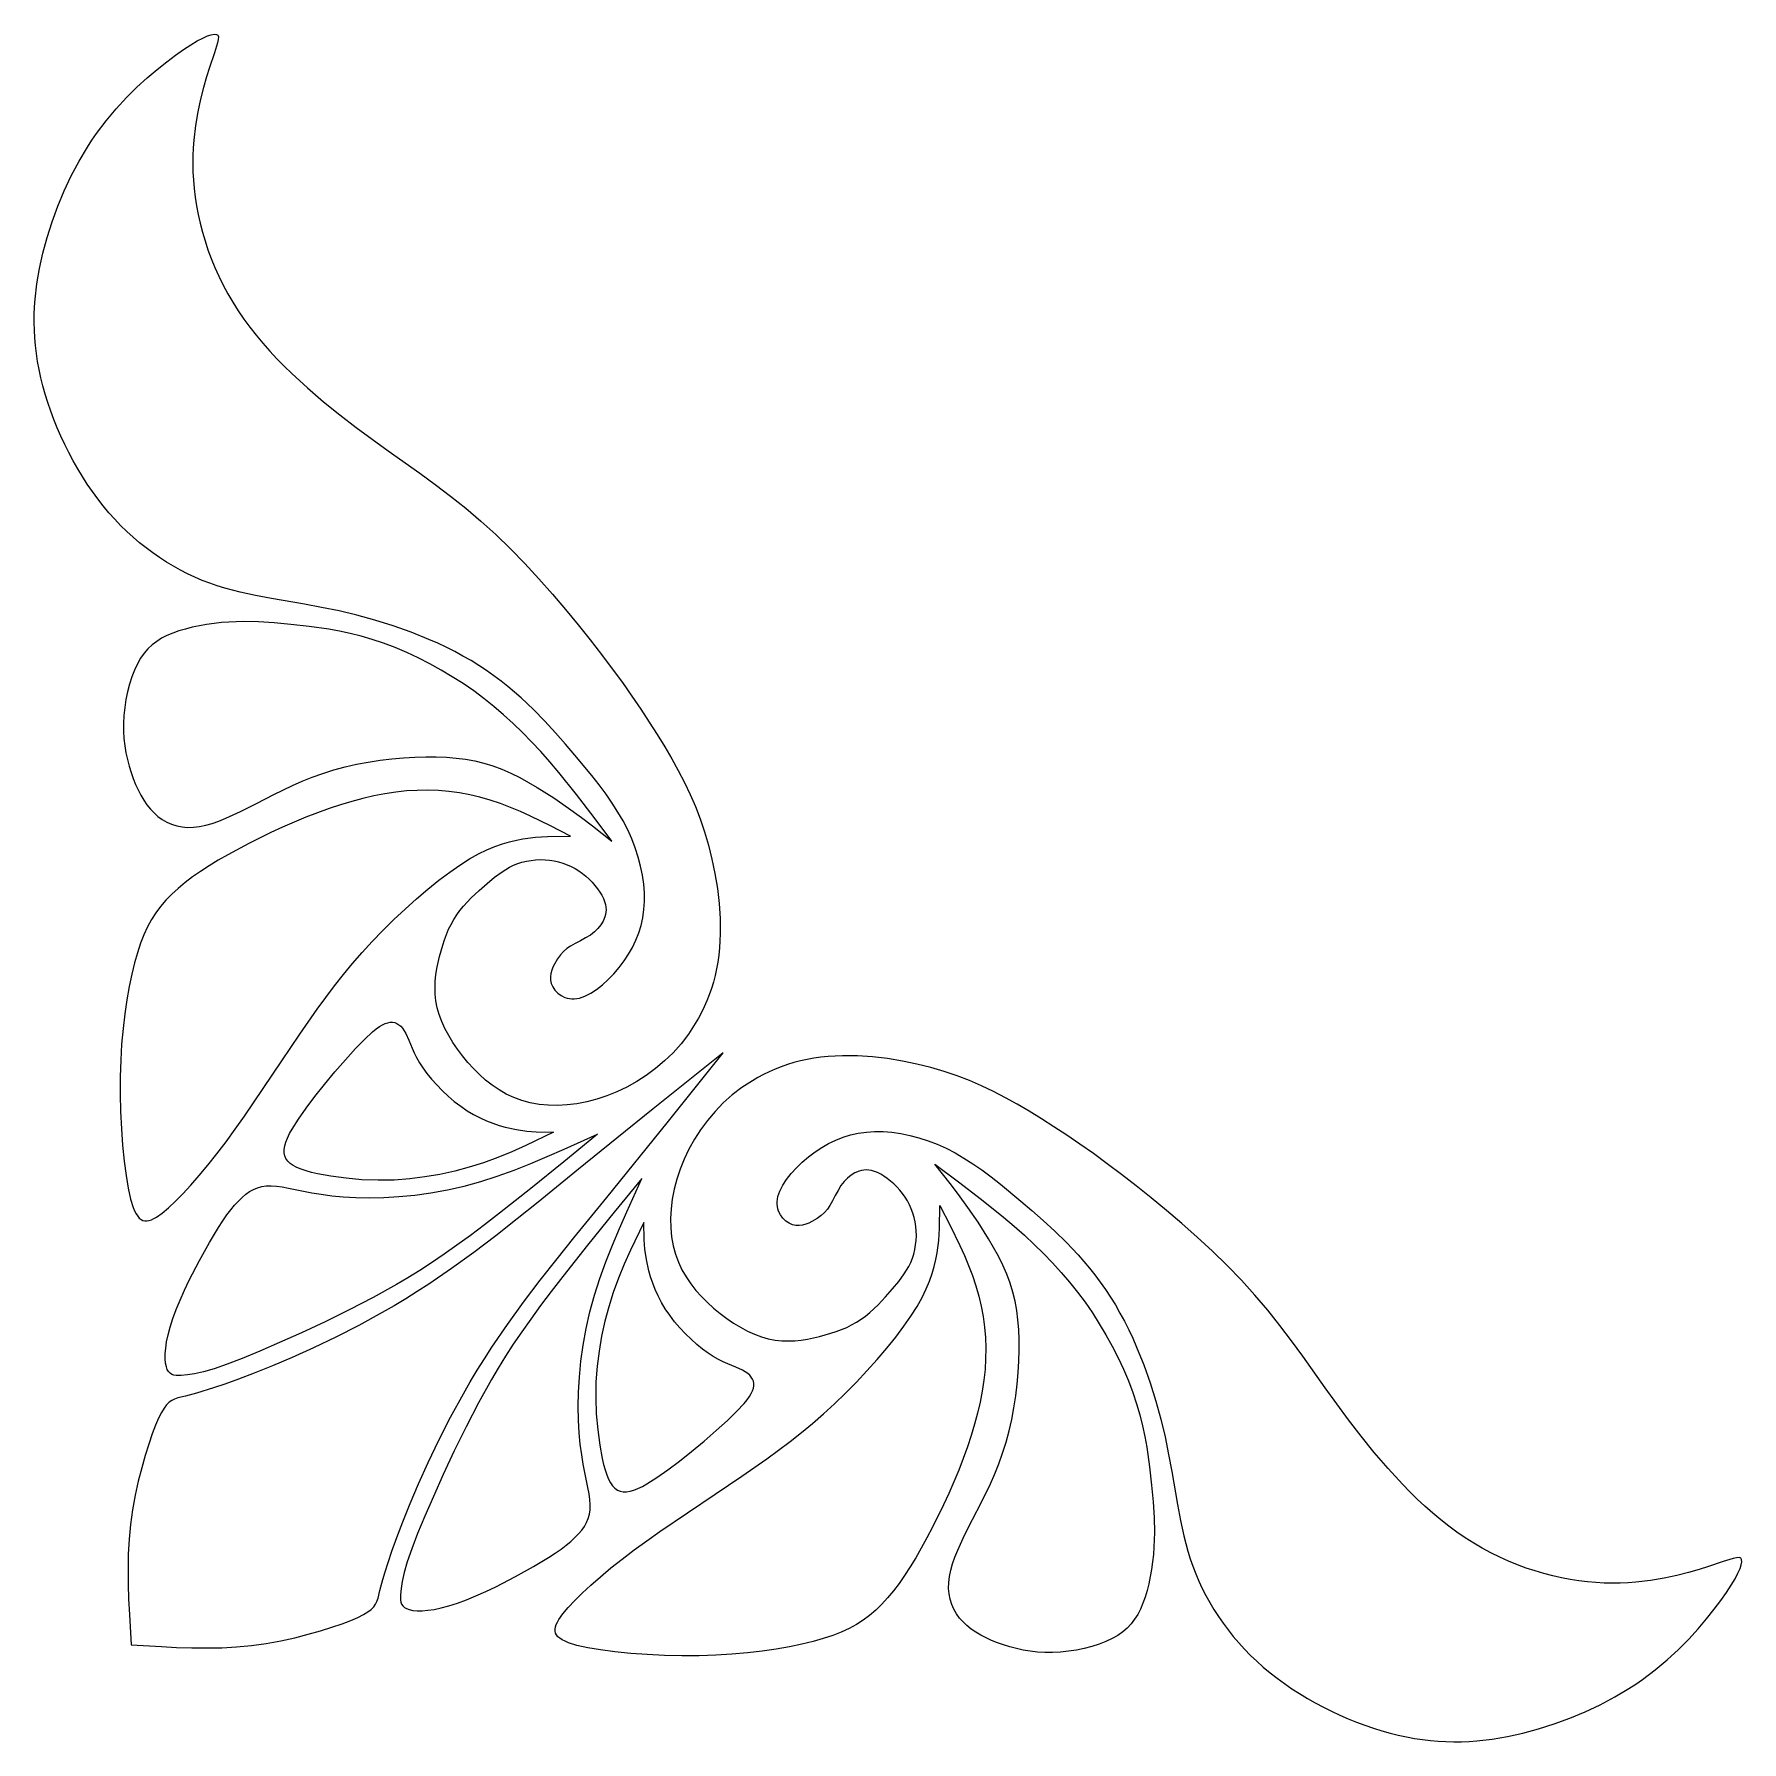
# Model space of a CAD drawing. Extents: x 9.5 to 67.1, y 9.5 to 67.1.
import ezdxf

# ---------------------------------------------------------------- set-up
doc = ezdxf.new("R2010")
doc.units = 0
doc.layers.add('LAYER_1', color=18, linetype='CONTINUOUS')

msp = doc.modelspace()

# ---------------------------------------------------------------- linework, layer by layer
at = {"layer": 'LAYER_1'}
for points in [[(27.751, 42.781), (27.437, 43.151), (27.1, 43.534), (26.738, 43.925), (26.35, 44.319), (25.935, 44.709), (25.492, 45.089), (25.259, 45.274), (25.019, 45.455), (24.77, 45.63), (24.514, 45.8), (24.25, 45.962), (23.978, 46.118), (23.699, 46.268), (23.415, 46.411), (23.125, 46.548), (22.83, 46.678), (22.231, 46.919), (21.622, 47.135), (21.01, 47.327), (20.401, 47.494), (19.8, 47.637), (19.212, 47.758), (18.638, 47.862), (17.529, 48.053), (16.991, 48.154), (16.465, 48.27), (15.949, 48.406), (15.694, 48.485), (15.442, 48.572), (15.192, 48.668), (14.944, 48.773), (14.699, 48.887), (14.457, 49.01), (14.217, 49.141), (13.982, 49.282), (13.749, 49.432), (13.521, 49.591), (13.296, 49.758), (13.076, 49.934), (12.86, 50.119), (12.649, 50.313), (12.442, 50.516), (12.241, 50.727), (12.045, 50.947), (11.854, 51.175), (11.67, 51.412), (11.491, 51.657), (11.318, 51.909), (11.152, 52.167), (10.993, 52.431), (10.841, 52.7), (10.696, 52.973), (10.558, 53.249), (10.428, 53.528), (10.306, 53.809), (10.192, 54.091), (10.087, 54.374), (9.99, 54.657), (9.902, 54.938), (9.824, 55.218), (9.754, 55.495), (9.694, 55.77), (9.644, 56.041), (9.603, 56.31), (9.571, 56.576), (9.547, 56.84), (9.533, 57.103), (9.527, 57.364), (9.529, 57.624), (9.539, 57.883), (9.557, 58.141), (9.616, 58.657), (9.704, 59.175), (9.82, 59.695), (9.962, 60.22), (10.13, 60.747), (10.322, 61.272), (10.538, 61.79), (10.778, 62.299), (11.04, 62.794), (11.325, 63.27), (11.475, 63.501), (11.63, 63.726), (11.955, 64.156), (12.295, 64.559), (12.642, 64.935), (12.992, 65.282), (13.339, 65.6), (13.675, 65.887), (13.995, 66.143), (14.293, 66.367), (14.564, 66.558), (14.807, 66.716), (15.022, 66.844), (15.208, 66.942), (15.366, 67.013), (15.496, 67.056), (15.598, 67.073), (15.671, 67.067), (15.698, 67.055), (15.717, 67.036), (15.73, 67.012), (15.737, 66.98), (15.733, 66.895), (15.708, 66.779), (15.601, 66.442), (15.436, 65.946), (15.338, 65.632), (15.235, 65.277), (15.135, 64.883), (15.043, 64.453), (14.965, 63.99), (14.907, 63.497), (14.888, 63.241), (14.876, 62.978), (14.873, 62.709), (14.878, 62.435), (14.893, 62.156), (14.919, 61.872), (14.954, 61.584), (14.999, 61.293), (15.055, 60.999), (15.121, 60.703), (15.198, 60.405), (15.286, 60.107), (15.385, 59.808), (15.495, 59.509), (15.616, 59.211), (15.749, 58.914), (15.894, 58.62), (16.05, 58.328), (16.218, 58.039), (16.399, 57.754), (16.591, 57.473), (16.795, 57.197), (17.01, 56.925), (17.234, 56.657), (17.468, 56.394), (17.709, 56.136), (17.957, 55.883), (18.212, 55.634), (18.737, 55.151), (19.277, 54.688), (19.825, 54.244), (20.374, 53.822), (21.458, 53.031), (22.52, 52.275), (23.043, 51.894), (23.56, 51.503), (24.073, 51.096), (24.58, 50.666), (25.081, 50.21), (25.576, 49.73), (26.06, 49.233), (26.533, 48.722), (26.993, 48.205), (27.436, 47.686), (27.861, 47.17), (28.265, 46.664), (28.648, 46.17), (29.009, 45.69), (29.349, 45.224), (29.67, 44.769), (29.972, 44.326), (30.256, 43.894), (30.524, 43.472), (30.775, 43.06), (31.012, 42.655), (31.234, 42.256), (31.441, 41.857), (31.633, 41.456), (31.81, 41.048), (31.972, 40.629), (32.12, 40.197), (32.252, 39.746), (32.369, 39.274), (32.469, 38.786), (32.549, 38.286), (32.607, 37.78), (32.64, 37.274), (32.645, 36.772), (32.637, 36.524), (32.621, 36.28), (32.596, 36.039), (32.564, 35.803), (32.522, 35.572), (32.473, 35.346), (32.415, 35.125), (32.349, 34.909), (32.276, 34.699), (32.196, 34.494), (32.108, 34.295), (32.014, 34.101), (31.914, 33.912), (31.807, 33.729), (31.694, 33.552), (31.576, 33.38), (31.325, 33.054), (31.055, 32.751), (30.768, 32.472), (30.467, 32.216), (30.154, 31.984), (29.832, 31.776), (29.502, 31.592), (29.167, 31.431), (28.829, 31.294), (28.49, 31.182), (28.152, 31.093), (27.818, 31.029), (27.489, 30.988), (27.165, 30.971), (26.849, 30.978), (26.543, 31.008), (26.247, 31.061), (25.963, 31.138), (25.693, 31.238), (25.436, 31.358), (25.192, 31.498), (24.96, 31.656), (24.74, 31.829), (24.531, 32.016), (24.331, 32.214), (24.142, 32.423), (23.963, 32.64), (23.794, 32.864), (23.638, 33.093), (23.496, 33.326), (23.371, 33.561), (23.263, 33.797), (23.175, 34.033), (23.109, 34.266), (23.064, 34.496), (23.041, 34.722), (23.035, 34.944), (23.045, 35.162), (23.068, 35.376), (23.102, 35.585), (23.191, 35.989), (23.297, 36.372), (23.357, 36.556), (23.422, 36.735), (23.495, 36.908), (23.576, 37.075), (23.665, 37.238), (23.765, 37.394), (23.874, 37.545), (23.993, 37.691), (24.249, 37.965), (24.519, 38.218), (24.787, 38.45), (25.043, 38.66), (25.294, 38.846), (25.42, 38.927), (25.55, 39.001), (25.683, 39.066), (25.821, 39.122), (25.966, 39.169), (26.116, 39.205), (26.27, 39.232), (26.426, 39.249), (26.584, 39.256), (26.742, 39.252), (26.898, 39.239), (27.052, 39.215), (27.201, 39.182), (27.347, 39.138), (27.487, 39.085), (27.624, 39.023), (27.755, 38.953), (27.881, 38.875), (28.002, 38.789), (28.118, 38.696), (28.228, 38.596), (28.331, 38.492), (28.426, 38.384), (28.513, 38.273), (28.59, 38.163), (28.656, 38.053), (28.711, 37.946), (28.752, 37.843), (28.78, 37.745), (28.796, 37.652), (28.8, 37.565), (28.795, 37.482), (28.78, 37.403), (28.758, 37.327), (28.698, 37.187), (28.62, 37.056), (28.525, 36.935), (28.41, 36.822), (28.271, 36.716), (28.108, 36.617), (27.933, 36.522), (27.76, 36.431), (27.604, 36.344), (27.474, 36.257), (27.364, 36.163), (27.264, 36.05), (27.164, 35.909), (27.058, 35.734), (27.01, 35.636), (26.969, 35.531), (26.94, 35.422), (26.925, 35.31), (26.928, 35.196), (26.953, 35.081), (27.002, 34.967), (27.075, 34.859), (27.169, 34.761), (27.283, 34.677), (27.415, 34.614), (27.487, 34.591), (27.563, 34.575), (27.643, 34.567), (27.726, 34.566), (27.812, 34.574), (27.902, 34.591), (27.994, 34.618), (28.088, 34.654), (28.282, 34.752), (28.48, 34.881), (28.679, 35.037), (28.874, 35.215), (29.063, 35.411), (29.243, 35.621), (29.408, 35.841), (29.558, 36.067), (29.69, 36.3), (29.804, 36.539), (29.9, 36.785), (29.977, 37.039), (30.035, 37.3), (30.074, 37.57), (30.092, 37.848), (30.09, 38.135), (30.068, 38.43), (30.026, 38.731), (29.964, 39.036), (29.883, 39.342), (29.784, 39.65), (29.665, 39.956), (29.529, 40.26), (29.374, 40.559), (29.201, 40.858), (29.009, 41.157), (28.798, 41.461), (28.567, 41.772), (28.316, 42.094)], [(28.998, 39.882), (28.403, 40.671), (27.806, 41.446), (27.205, 42.192), (26.902, 42.55), (26.598, 42.896), (26.291, 43.227), (25.981, 43.544), (25.666, 43.848), (25.346, 44.14), (25.019, 44.419), (24.683, 44.686), (24.339, 44.942), (23.983, 45.187), (23.617, 45.421), (23.241, 45.645), (22.858, 45.855), (22.47, 46.052), (22.08, 46.234), (21.69, 46.399), (21.302, 46.547), (20.919, 46.677), (20.542, 46.787), (20.173, 46.88), (19.812, 46.957), (19.462, 47.021), (18.794, 47.116), (18.176, 47.183), (17.611, 47.233), (17.087, 47.267), (16.585, 47.278), (16.09, 47.262), (15.839, 47.243), (15.589, 47.216), (15.339, 47.18), (15.094, 47.137), (14.854, 47.087), (14.623, 47.028), (14.403, 46.962), (14.195, 46.888), (14.001, 46.805), (13.822, 46.714), (13.656, 46.611), (13.503, 46.494), (13.362, 46.362), (13.232, 46.214), (13.114, 46.046), (13.005, 45.857), (12.907, 45.646), (12.818, 45.416), (12.74, 45.171), (12.674, 44.914), (12.62, 44.65), (12.579, 44.381), (12.551, 44.113), (12.538, 43.847), (12.539, 43.588), (12.554, 43.337), (12.581, 43.093), (12.62, 42.856), (12.669, 42.627), (12.727, 42.406), (12.793, 42.193), (12.866, 41.988), (12.944, 41.791), (13.029, 41.603), (13.121, 41.425), (13.22, 41.258), (13.327, 41.102), (13.442, 40.958), (13.566, 40.828), (13.7, 40.711), (13.843, 40.609), (13.996, 40.522), (14.158, 40.451), (14.33, 40.397), (14.509, 40.362), (14.698, 40.344), (14.893, 40.346), (15.097, 40.369), (15.308, 40.412), (15.526, 40.474), (15.753, 40.554), (15.988, 40.649), (16.485, 40.88), (17.022, 41.151), (17.602, 41.448), (18.227, 41.75), (18.557, 41.895), (18.899, 42.034), (19.254, 42.163), (19.622, 42.28), (20.002, 42.382), (20.392, 42.47), (20.787, 42.544), (21.185, 42.604), (21.581, 42.651), (21.972, 42.685), (22.354, 42.707), (22.723, 42.718), (23.077, 42.717), (23.417, 42.704), (23.746, 42.678), (24.065, 42.637), (24.376, 42.58), (24.682, 42.506), (24.986, 42.414), (25.288, 42.302), (25.59, 42.17), (25.892, 42.022), (26.19, 41.86), (26.481, 41.689), (27.036, 41.335), (27.535, 40.99), (27.967, 40.678), (28.342, 40.396)], [(27.603, 40.045), (26.93, 40.391), (26.256, 40.721), (25.917, 40.873), (25.578, 41.016), (25.237, 41.146), (24.894, 41.26), (24.55, 41.359), (24.203, 41.44), (23.855, 41.504), (23.504, 41.551), (23.151, 41.581), (22.796, 41.595), (22.438, 41.591), (22.078, 41.569), (21.714, 41.531), (21.348, 41.476), (20.978, 41.406), (20.605, 41.32), (20.229, 41.219), (19.848, 41.105), (19.464, 40.977), (19.076, 40.837), (18.683, 40.684), (18.289, 40.522), (17.897, 40.35), (17.508, 40.172), (16.756, 39.801), (16.054, 39.423), (15.729, 39.235), (15.422, 39.048), (15.134, 38.86), (14.864, 38.672), (14.613, 38.481), (14.38, 38.288), (14.165, 38.091), (13.968, 37.889), (13.789, 37.682), (13.627, 37.465), (13.479, 37.236), (13.345, 36.991), (13.222, 36.725), (13.11, 36.436), (13.005, 36.12), (12.907, 35.773), (12.814, 35.392), (12.728, 34.978), (12.649, 34.534), (12.58, 34.062), (12.522, 33.564), (12.475, 33.042), (12.443, 32.498), (12.426, 31.934), (12.425, 31.354), (12.439, 30.768), (12.467, 30.189), (12.509, 29.629), (12.562, 29.1), (12.625, 28.614), (12.698, 28.183), (12.778, 27.819), (12.866, 27.532), (12.913, 27.416), (12.962, 27.319), (13.015, 27.24), (13.07, 27.177), (13.128, 27.13), (13.19, 27.1), (13.255, 27.084), (13.325, 27.083), (13.398, 27.096), (13.477, 27.122), (13.56, 27.161), (13.647, 27.212), (13.839, 27.348), (14.053, 27.527), (14.288, 27.744), (14.541, 27.999), (14.81, 28.288), (15.092, 28.609), (15.385, 28.96), (15.686, 29.339), (15.994, 29.744), (16.305, 30.171), (16.619, 30.616), (17.247, 31.539), (17.87, 32.472), (18.477, 33.375), (19.062, 34.216), (19.353, 34.615), (19.647, 35.004), (19.948, 35.384), (20.258, 35.758), (20.581, 36.129), (20.92, 36.498), (21.276, 36.867), (21.647, 37.233), (22.027, 37.59), (22.411, 37.933), (22.792, 38.258), (23.167, 38.56), (23.53, 38.834), (23.875, 39.075), (24.199, 39.279), (24.502, 39.45), (24.786, 39.589), (25.054, 39.702), (25.308, 39.791), (25.548, 39.861), (25.778, 39.914), (26, 39.955), (26.424, 40.009), (26.828, 40.036)], [(27.03, 30.072), (26.093, 29.62), (25.622, 29.408), (25.148, 29.213), (24.67, 29.04), (24.187, 28.888), (23.698, 28.758), (23.202, 28.65), (22.697, 28.562), (22.183, 28.498), (21.658, 28.459), (21.391, 28.451), (21.121, 28.45), (20.574, 28.471), (20.036, 28.519), (19.529, 28.587), (19.073, 28.672), (18.871, 28.718), (18.688, 28.768), (18.524, 28.822), (18.38, 28.881), (18.256, 28.945), (18.153, 29.016), (18.07, 29.094), (18.009, 29.18), (17.97, 29.274), (17.951, 29.376), (17.952, 29.488), (17.972, 29.608), (18.01, 29.737), (18.064, 29.875), (18.135, 30.022), (18.22, 30.177), (18.431, 30.514), (18.689, 30.881), (18.986, 31.272), (19.313, 31.681), (19.662, 32.101), (20.016, 32.51), (20.357, 32.887), (20.667, 33.208), (20.933, 33.454), (21.051, 33.55), (21.16, 33.628), (21.261, 33.688), (21.354, 33.733), (21.442, 33.762), (21.526, 33.777), (21.605, 33.777), (21.68, 33.763), (21.751, 33.735), (21.819, 33.694), (21.883, 33.64), (21.944, 33.572), (22, 33.491), (22.053, 33.397), (22.153, 33.171), (22.264, 32.899), (22.332, 32.747), (22.413, 32.585), (22.509, 32.414), (22.625, 32.235), (22.761, 32.048), (22.918, 31.856), (23.091, 31.663), (23.279, 31.472), (23.478, 31.287), (23.686, 31.11), (23.9, 30.946), (24.118, 30.796), (24.336, 30.665), (24.554, 30.551), (24.77, 30.453), (24.983, 30.37), (25.192, 30.3), (25.394, 30.243), (25.777, 30.159), (26.125, 30.109), (26.443, 30.083)], [(12.801, 12.801), (13.82, 12.737), (14.329, 12.711), (14.837, 12.695), (15.344, 12.69), (15.849, 12.7), (16.351, 12.727), (16.852, 12.775), (17.348, 12.845), (17.836, 12.933), (18.307, 13.037), (18.756, 13.15), (19.176, 13.27), (19.56, 13.391), (19.902, 13.509), (20.195, 13.621), (20.435, 13.722), (20.626, 13.816), (20.775, 13.903), (20.888, 13.989), (20.972, 14.075), (21.033, 14.164), (21.078, 14.26), (21.114, 14.365), (21.181, 14.623), (21.279, 15.002), (21.354, 15.259), (21.454, 15.574), (21.583, 15.954), (21.748, 16.41), (21.953, 16.946), (22.198, 17.555), (22.482, 18.223), (22.804, 18.94), (23.164, 19.693), (23.559, 20.469), (23.99, 21.259), (24.218, 21.654), (24.455, 22.048), (24.7, 22.439), (24.953, 22.827), (25.477, 23.594), (26.022, 24.347), (26.58, 25.085), (27.146, 25.808), (27.713, 26.514), (28.822, 27.874), (30.861, 30.39), (32.75, 32.751), (30.389, 30.861), (29.16, 29.87), (27.874, 28.823), (26.514, 27.713), (25.808, 27.146), (25.085, 26.581), (24.346, 26.022), (23.593, 25.477), (22.827, 24.953), (22.439, 24.7), (22.047, 24.455), (21.653, 24.219), (21.258, 23.99), (20.469, 23.56), (19.692, 23.164), (18.939, 22.805), (18.223, 22.482), (17.554, 22.198), (16.946, 21.953), (16.409, 21.749), (15.954, 21.584), (15.573, 21.454), (15.001, 21.28), (14.622, 21.181), (14.364, 21.114), (14.259, 21.079), (14.163, 21.034), (14.074, 20.973), (13.988, 20.889), (13.903, 20.776), (13.815, 20.627), (13.722, 20.436), (13.62, 20.196), (13.509, 19.902), (13.39, 19.56), (13.269, 19.176), (13.15, 18.756), (13.036, 18.307), (12.933, 17.836), (12.844, 17.349), (12.775, 16.852), (12.727, 16.352), (12.7, 15.849), (12.69, 15.344), (12.695, 14.838), (12.711, 14.33), (12.736, 13.821)], [(42.781, 27.751), (43.151, 27.437), (43.534, 27.1), (43.925, 26.738), (44.319, 26.35), (44.709, 25.935), (45.089, 25.492), (45.274, 25.259), (45.455, 25.019), (45.63, 24.77), (45.8, 24.514), (45.962, 24.25), (46.118, 23.978), (46.268, 23.699), (46.411, 23.415), (46.548, 23.125), (46.678, 22.83), (46.919, 22.231), (47.135, 21.622), (47.327, 21.01), (47.494, 20.401), (47.637, 19.8), (47.758, 19.212), (47.862, 18.638), (48.053, 17.529), (48.154, 16.991), (48.27, 16.465), (48.406, 15.949), (48.485, 15.694), (48.572, 15.442), (48.668, 15.192), (48.773, 14.944), (48.887, 14.699), (49.009, 14.457), (49.141, 14.217), (49.282, 13.982), (49.432, 13.749), (49.59, 13.521), (49.758, 13.296), (49.934, 13.076), (50.119, 12.86), (50.313, 12.649), (50.515, 12.442), (50.727, 12.241), (50.946, 12.045), (51.175, 11.854), (51.412, 11.67), (51.657, 11.491), (51.908, 11.318), (52.167, 11.152), (52.431, 10.993), (52.7, 10.841), (52.973, 10.696), (53.249, 10.558), (53.528, 10.428), (53.809, 10.306), (54.091, 10.192), (54.374, 10.087), (54.657, 9.99), (54.938, 9.903), (55.218, 9.824), (55.495, 9.755), (55.77, 9.695), (56.041, 9.644), (56.31, 9.603), (56.576, 9.571), (56.84, 9.548), (57.103, 9.533), (57.364, 9.527), (57.624, 9.529), (57.883, 9.539), (58.141, 9.557), (58.657, 9.616), (59.175, 9.704), (59.695, 9.82), (60.22, 9.962), (60.747, 10.13), (61.272, 10.322), (61.79, 10.538), (62.299, 10.778), (62.794, 11.04), (63.27, 11.325), (63.501, 11.475), (63.726, 11.63), (64.156, 11.955), (64.559, 12.295), (64.935, 12.642), (65.282, 12.992), (65.6, 13.339), (65.887, 13.675), (66.143, 13.995), (66.367, 14.293), (66.557, 14.564), (66.716, 14.807), (66.844, 15.022), (66.942, 15.208), (67.012, 15.366), (67.056, 15.496), (67.073, 15.598), (67.067, 15.671), (67.055, 15.698), (67.036, 15.717), (67.012, 15.73), (66.98, 15.737), (66.895, 15.733), (66.779, 15.708), (66.441, 15.601), (65.946, 15.436), (65.632, 15.338), (65.277, 15.235), (64.883, 15.135), (64.453, 15.043), (63.99, 14.965), (63.497, 14.907), (63.241, 14.888), (62.978, 14.876), (62.709, 14.873), (62.435, 14.879), (62.156, 14.894), (61.872, 14.919), (61.584, 14.954), (61.293, 14.999), (60.999, 15.055), (60.703, 15.121), (60.405, 15.198), (60.107, 15.286), (59.808, 15.385), (59.509, 15.495), (59.211, 15.616), (58.914, 15.749), (58.62, 15.894), (58.328, 16.05), (58.039, 16.218), (57.754, 16.399), (57.473, 16.591), (57.197, 16.795), (56.925, 17.01), (56.657, 17.234), (56.394, 17.468), (56.136, 17.709), (55.883, 17.957), (55.634, 18.212), (55.151, 18.737), (54.688, 19.277), (54.244, 19.825), (53.822, 20.375), (53.031, 21.458), (52.275, 22.52), (51.894, 23.043), (51.503, 23.56), (51.096, 24.073), (50.666, 24.58), (50.21, 25.081), (49.73, 25.576), (49.233, 26.06), (48.722, 26.533), (48.205, 26.993), (47.686, 27.436), (47.17, 27.861), (46.664, 28.265), (46.17, 28.648), (45.69, 29.009), (45.224, 29.35), (44.769, 29.67), (44.326, 29.972), (43.894, 30.257), (43.472, 30.524), (43.06, 30.775), (42.655, 31.012), (42.256, 31.234), (41.857, 31.441), (41.456, 31.633), (41.048, 31.81), (40.629, 31.972), (40.197, 32.12), (39.746, 32.252), (39.274, 32.369), (38.786, 32.469), (38.286, 32.549), (37.78, 32.607), (37.274, 32.64), (36.772, 32.645), (36.524, 32.637), (36.28, 32.621), (36.039, 32.596), (35.803, 32.564), (35.572, 32.522), (35.346, 32.473), (35.125, 32.415), (34.909, 32.349), (34.699, 32.276), (34.494, 32.196), (34.295, 32.108), (34.101, 32.014), (33.912, 31.914), (33.729, 31.807), (33.552, 31.694), (33.38, 31.576), (33.054, 31.325), (32.751, 31.055), (32.472, 30.768), (32.216, 30.467), (31.984, 30.154), (31.776, 29.832), (31.591, 29.502), (31.431, 29.167), (31.294, 28.829), (31.182, 28.49), (31.093, 28.152), (31.029, 27.818), (30.988, 27.489), (30.971, 27.165), (30.978, 26.849), (31.008, 26.543), (31.061, 26.247), (31.138, 25.963), (31.238, 25.693), (31.358, 25.436), (31.498, 25.192), (31.656, 24.96), (31.829, 24.74), (32.016, 24.531), (32.214, 24.331), (32.423, 24.142), (32.64, 23.963), (32.864, 23.794), (33.093, 23.638), (33.326, 23.496), (33.561, 23.371), (33.797, 23.263), (34.033, 23.175), (34.266, 23.109), (34.496, 23.064), (34.722, 23.041), (34.944, 23.035), (35.162, 23.045), (35.376, 23.068), (35.585, 23.102), (35.989, 23.191), (36.372, 23.297), (36.556, 23.357), (36.735, 23.422), (36.908, 23.495), (37.075, 23.576), (37.238, 23.665), (37.394, 23.765), (37.545, 23.874), (37.691, 23.993), (37.965, 24.249), (38.218, 24.519), (38.449, 24.787), (38.66, 25.043), (38.845, 25.294), (38.927, 25.42), (39.001, 25.55), (39.066, 25.683), (39.122, 25.821), (39.169, 25.966), (39.205, 26.116), (39.232, 26.27), (39.249, 26.426), (39.256, 26.584), (39.252, 26.742), (39.239, 26.898), (39.215, 27.052), (39.182, 27.201), (39.138, 27.347), (39.085, 27.487), (39.023, 27.624), (38.953, 27.755), (38.875, 27.881), (38.789, 28.002), (38.696, 28.118), (38.596, 28.228), (38.492, 28.331), (38.383, 28.426), (38.273, 28.513), (38.162, 28.59), (38.053, 28.656), (37.946, 28.711), (37.843, 28.752), (37.745, 28.78), (37.652, 28.796), (37.565, 28.8), (37.482, 28.795), (37.403, 28.78), (37.327, 28.758), (37.187, 28.698), (37.056, 28.62), (36.935, 28.525), (36.822, 28.41), (36.716, 28.271), (36.616, 28.108), (36.522, 27.933), (36.431, 27.76), (36.344, 27.604), (36.257, 27.474), (36.163, 27.364), (36.05, 27.264), (35.909, 27.164), (35.734, 27.058), (35.635, 27.01), (35.531, 26.969), (35.422, 26.94), (35.31, 26.925), (35.196, 26.928), (35.081, 26.953), (34.967, 27.002), (34.859, 27.075), (34.76, 27.169), (34.677, 27.283), (34.614, 27.415), (34.591, 27.487), (34.575, 27.563), (34.567, 27.643), (34.566, 27.726), (34.574, 27.812), (34.591, 27.902), (34.618, 27.994), (34.654, 28.088), (34.752, 28.282), (34.881, 28.48), (35.037, 28.679), (35.215, 28.874), (35.411, 29.063), (35.621, 29.243), (35.841, 29.408), (36.067, 29.558), (36.3, 29.69), (36.539, 29.804), (36.785, 29.9), (37.039, 29.977), (37.3, 30.035), (37.57, 30.074), (37.848, 30.092), (38.135, 30.09), (38.43, 30.068), (38.731, 30.026), (39.035, 29.964), (39.342, 29.883), (39.65, 29.784), (39.956, 29.665), (40.26, 29.529), (40.559, 29.374), (40.857, 29.201), (41.157, 29.009), (41.461, 28.798), (41.772, 28.567), (42.094, 28.316)], [(28.506, 30.006), (27.372, 29.077), (26.265, 28.179), (25.208, 27.34), (24.706, 26.953), (24.227, 26.593), (23.772, 26.261), (23.339, 25.956), (22.922, 25.674), (22.518, 25.413), (22.123, 25.168), (21.733, 24.936), (20.948, 24.499), (20.14, 24.08), (19.328, 23.681), (18.538, 23.312), (17.798, 22.979), (17.131, 22.69), (16.542, 22.446), (16.03, 22.249), (15.594, 22.098), (15.232, 21.993), (14.935, 21.927), (14.689, 21.89), (14.484, 21.874), (14.31, 21.876), (14.234, 21.888), (14.167, 21.911), (14.107, 21.948), (14.056, 22.002), (14.014, 22.075), (13.981, 22.169), (13.957, 22.288), (13.944, 22.432), (13.944, 22.599), (13.959, 22.79), (13.99, 23.005), (14.039, 23.243), (14.108, 23.504), (14.2, 23.788), (14.313, 24.094), (14.446, 24.416), (14.595, 24.748), (14.755, 25.085), (15.094, 25.747), (15.43, 26.353), (15.738, 26.864), (15.881, 27.084), (16.019, 27.281), (16.152, 27.457), (16.282, 27.614), (16.409, 27.752), (16.535, 27.873), (16.66, 27.978), (16.787, 28.067), (16.917, 28.14), (17.053, 28.196), (17.196, 28.236), (17.35, 28.259), (17.515, 28.266), (17.694, 28.256), (17.889, 28.23), (18.103, 28.19), (18.598, 28.088), (18.885, 28.032), (19.203, 27.979), (19.553, 27.931), (19.94, 27.894), (20.364, 27.87), (20.822, 27.862), (21.309, 27.871), (21.82, 27.9), (22.351, 27.951), (22.897, 28.025), (23.452, 28.125), (24.012, 28.251), (24.574, 28.407), (25.135, 28.587), (25.697, 28.79), (26.259, 29.011), (26.82, 29.247), (27.382, 29.494)], [(39.882, 28.999), (40.671, 28.403), (41.446, 27.806), (42.192, 27.205), (42.55, 26.902), (42.896, 26.598), (43.227, 26.291), (43.544, 25.981), (43.848, 25.666), (44.14, 25.346), (44.419, 25.019), (44.686, 24.684), (44.942, 24.339), (45.187, 23.984), (45.421, 23.617), (45.645, 23.242), (45.855, 22.859), (46.052, 22.471), (46.234, 22.081), (46.399, 21.69), (46.547, 21.302), (46.677, 20.919), (46.787, 20.542), (46.88, 20.173), (46.957, 19.813), (47.021, 19.462), (47.116, 18.794), (47.183, 18.176), (47.233, 17.612), (47.267, 17.087), (47.278, 16.586), (47.262, 16.09), (47.243, 15.84), (47.216, 15.589), (47.18, 15.34), (47.137, 15.095), (47.087, 14.855), (47.028, 14.624), (46.962, 14.403), (46.888, 14.195), (46.805, 14.002), (46.714, 13.822), (46.611, 13.656), (46.494, 13.503), (46.362, 13.362), (46.213, 13.233), (46.046, 13.114), (45.857, 13.006), (45.646, 12.907), (45.416, 12.818), (45.171, 12.741), (44.914, 12.674), (44.65, 12.62), (44.381, 12.579), (44.112, 12.552), (43.847, 12.538), (43.588, 12.539), (43.337, 12.554), (43.092, 12.581), (42.856, 12.62), (42.627, 12.669), (42.406, 12.727), (42.193, 12.793), (41.988, 12.866), (41.791, 12.945), (41.603, 13.03), (41.425, 13.122), (41.258, 13.221), (41.102, 13.327), (40.958, 13.443), (40.828, 13.567), (40.711, 13.7), (40.609, 13.844), (40.522, 13.997), (40.451, 14.159), (40.397, 14.33), (40.362, 14.51), (40.344, 14.698), (40.346, 14.894), (40.369, 15.097), (40.412, 15.308), (40.474, 15.527), (40.554, 15.753), (40.649, 15.988), (40.88, 16.486), (41.151, 17.022), (41.448, 17.602), (41.75, 18.227), (41.895, 18.558), (42.034, 18.9), (42.163, 19.255), (42.28, 19.623), (42.382, 20.003), (42.47, 20.393), (42.544, 20.788), (42.603, 21.185), (42.65, 21.581), (42.685, 21.972), (42.707, 22.354), (42.718, 22.723), (42.717, 23.078), (42.704, 23.418), (42.678, 23.746), (42.637, 24.065), (42.58, 24.377), (42.506, 24.683), (42.414, 24.986), (42.302, 25.288), (42.17, 25.591), (42.022, 25.892), (41.86, 26.19), (41.689, 26.482), (41.335, 27.036), (40.99, 27.536), (40.678, 27.967), (40.396, 28.342)], [(30.006, 28.506), (29.077, 27.373), (28.179, 26.265), (27.34, 25.208), (26.953, 24.707), (26.593, 24.228), (26.261, 23.773), (25.956, 23.339), (25.674, 22.923), (25.413, 22.519), (25.168, 22.124), (24.936, 21.733), (24.499, 20.948), (24.08, 20.141), (23.681, 19.328), (23.312, 18.538), (22.979, 17.799), (22.69, 17.132), (22.446, 16.543), (22.249, 16.031), (22.098, 15.595), (21.993, 15.233), (21.927, 14.935), (21.89, 14.69), (21.874, 14.485), (21.876, 14.311), (21.888, 14.235), (21.911, 14.167), (21.948, 14.108), (22.002, 14.057), (22.075, 14.015), (22.169, 13.981), (22.288, 13.958), (22.432, 13.945), (22.599, 13.945), (22.79, 13.96), (23.005, 13.991), (23.243, 14.04), (23.504, 14.109), (23.788, 14.2), (24.094, 14.314), (24.416, 14.447), (24.748, 14.596), (25.085, 14.756), (25.747, 15.095), (26.353, 15.431), (26.864, 15.739), (27.084, 15.882), (27.281, 16.02), (27.457, 16.153), (27.614, 16.283), (27.752, 16.41), (27.873, 16.535), (27.978, 16.66), (28.067, 16.787), (28.14, 16.918), (28.196, 17.053), (28.236, 17.197), (28.259, 17.35), (28.266, 17.516), (28.256, 17.694), (28.23, 17.89), (28.19, 18.103), (28.088, 18.599), (28.032, 18.886), (27.979, 19.203), (27.931, 19.554), (27.894, 19.94), (27.87, 20.364), (27.862, 20.822), (27.871, 21.309), (27.9, 21.821), (27.951, 22.352), (28.025, 22.897), (28.125, 23.453), (28.251, 24.013), (28.407, 24.574), (28.587, 25.136), (28.79, 25.697), (29.011, 26.259), (29.247, 26.821), (29.494, 27.383)], [(40.045, 27.604), (40.391, 26.931), (40.72, 26.256), (40.873, 25.918), (41.016, 25.578), (41.146, 25.237), (41.26, 24.894), (41.359, 24.55), (41.44, 24.204), (41.504, 23.855), (41.551, 23.505), (41.581, 23.152), (41.595, 22.797), (41.591, 22.439), (41.569, 22.078), (41.531, 21.715), (41.476, 21.348), (41.406, 20.979), (41.32, 20.606), (41.219, 20.229), (41.105, 19.849), (40.977, 19.464), (40.837, 19.076), (40.684, 18.684), (40.522, 18.29), (40.35, 17.897), (40.172, 17.509), (39.801, 16.756), (39.612, 16.398), (39.423, 16.055), (39.235, 15.73), (39.048, 15.423), (38.86, 15.135), (38.671, 14.865), (38.481, 14.613), (38.287, 14.38), (38.09, 14.165), (37.889, 13.968), (37.682, 13.79), (37.465, 13.627), (37.236, 13.48), (36.991, 13.346), (36.725, 13.223), (36.436, 13.11), (36.12, 13.005), (35.773, 12.907), (35.392, 12.815), (34.978, 12.728), (34.534, 12.65), (34.062, 12.581), (33.564, 12.522), (33.042, 12.476), (32.498, 12.443), (31.934, 12.426), (31.354, 12.425), (30.768, 12.439), (30.189, 12.468), (29.629, 12.509), (29.1, 12.562), (28.613, 12.626), (28.182, 12.698), (27.818, 12.779), (27.531, 12.867), (27.416, 12.914), (27.319, 12.963), (27.239, 13.015), (27.177, 13.07), (27.13, 13.129), (27.1, 13.19), (27.084, 13.256), (27.083, 13.325), (27.096, 13.399), (27.122, 13.477), (27.161, 13.56), (27.212, 13.648), (27.348, 13.84), (27.527, 14.054), (27.744, 14.289), (27.999, 14.542), (28.288, 14.81), (28.609, 15.093), (28.96, 15.386), (29.339, 15.687), (29.744, 15.994), (30.171, 16.306), (30.616, 16.619), (31.539, 17.248), (32.472, 17.871), (33.375, 18.477), (34.216, 19.063), (34.615, 19.354), (35.004, 19.648), (35.384, 19.948), (35.758, 20.258), (36.129, 20.581), (36.498, 20.92), (36.867, 21.277), (37.233, 21.648), (37.59, 22.028), (37.933, 22.411), (38.258, 22.793), (38.56, 23.168), (38.834, 23.53), (39.075, 23.875), (39.279, 24.199), (39.45, 24.502), (39.589, 24.787), (39.702, 25.055), (39.791, 25.308), (39.861, 25.549), (39.914, 25.779), (39.955, 26.001), (40.009, 26.424), (40.036, 26.828)], [(30.072, 27.03), (29.62, 26.093), (29.408, 25.623), (29.213, 25.149), (29.04, 24.671), (28.888, 24.187), (28.759, 23.698), (28.65, 23.202), (28.562, 22.697), (28.498, 22.183), (28.459, 21.658), (28.451, 21.391), (28.45, 21.121), (28.471, 20.575), (28.519, 20.036), (28.587, 19.529), (28.672, 19.073), (28.718, 18.871), (28.768, 18.688), (28.822, 18.524), (28.881, 18.38), (28.945, 18.256), (29.016, 18.153), (29.094, 18.07), (29.179, 18.009), (29.273, 17.97), (29.376, 17.951), (29.488, 17.952), (29.608, 17.972), (29.737, 18.01), (29.875, 18.064), (30.022, 18.135), (30.177, 18.22), (30.514, 18.431), (30.881, 18.689), (31.272, 18.986), (31.681, 19.313), (32.101, 19.662), (32.51, 20.016), (32.887, 20.357), (33.208, 20.667), (33.454, 20.933), (33.55, 21.051), (33.628, 21.16), (33.688, 21.261), (33.733, 21.354), (33.762, 21.442), (33.777, 21.526), (33.777, 21.605), (33.763, 21.68), (33.735, 21.751), (33.694, 21.819), (33.64, 21.883), (33.572, 21.944), (33.491, 22), (33.397, 22.053), (33.171, 22.153), (32.899, 22.264), (32.747, 22.332), (32.585, 22.413), (32.414, 22.509), (32.235, 22.625), (32.048, 22.761), (31.856, 22.918), (31.663, 23.091), (31.472, 23.279), (31.287, 23.478), (31.11, 23.686), (30.946, 23.9), (30.796, 24.118), (30.665, 24.336), (30.551, 24.554), (30.453, 24.77), (30.37, 24.983), (30.3, 25.192), (30.243, 25.394), (30.159, 25.777), (30.109, 26.125), (30.083, 26.443)]]:
    msp.add_lwpolyline(points, close=True, dxfattribs=at)

doc.saveas('drawing.dxf')
